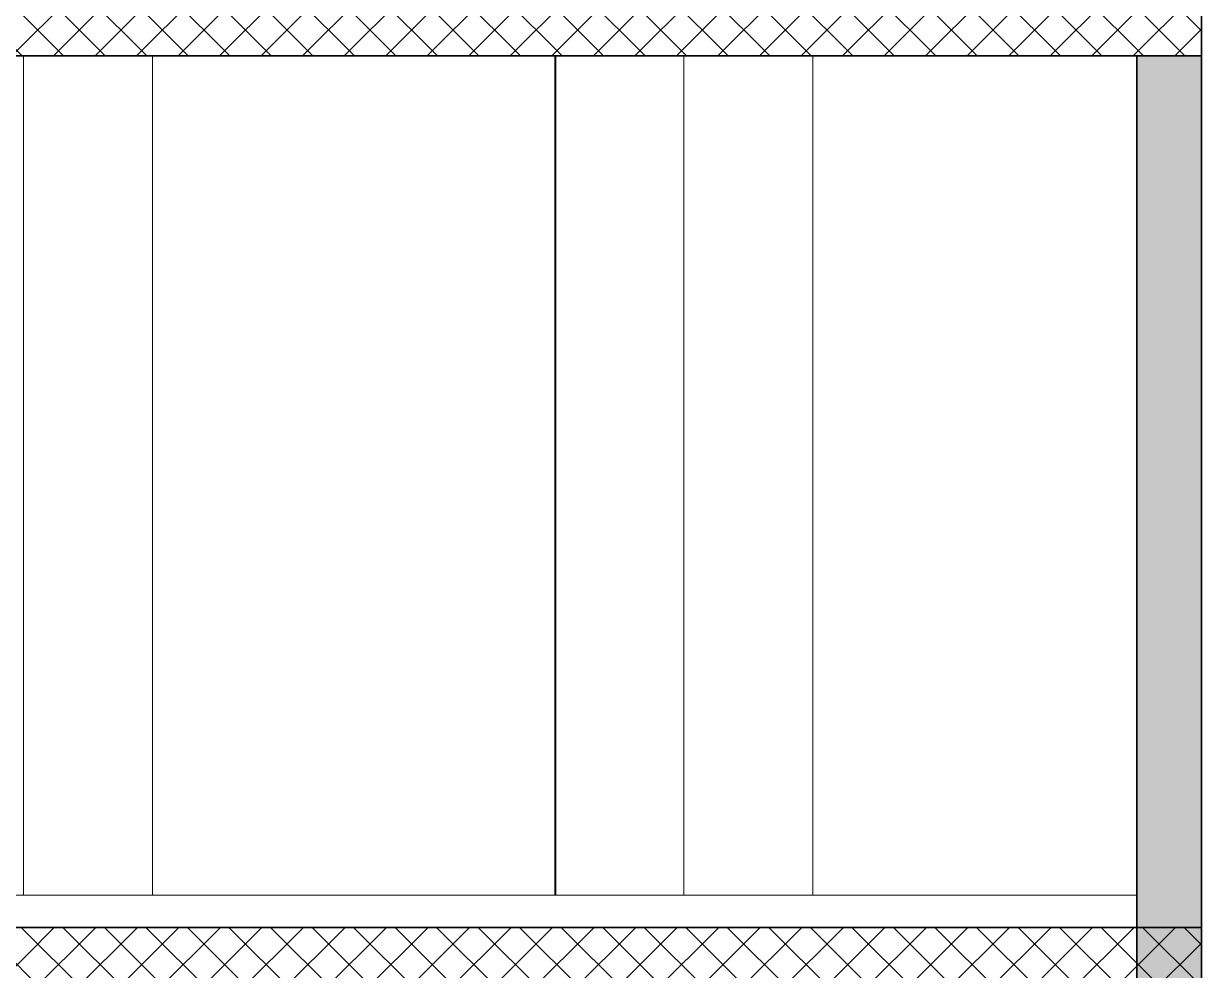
# Model space of a CAD drawing. Header units: millimetres. Extents: x -15634 to 67596, y -3027 to 55843.
# Drawn here: x 40494 to 44144, y 46762 to 49696 of the extents above; entities that cross this region are included whole.
import ezdxf

# ---------------------------------------------------------------- set-up
doc = ezdxf.new("R2010")
doc.units = ezdxf.units.MM
doc.header["$MEASUREMENT"] = 0
doc.set_wipeout_variables(frame=1)
doc.linetypes.add('Wipeout_Contour', pattern=[1000, 0, -1000])
doc.layers.add('aaaa oxhakat', color=7, linetype='Continuous')
doc.layers.add('Structural - Bearing', color=7, linetype='Continuous')
for name, color, linetype, lineweight, true_color in [('aaaa oxhakat _Pen_No__82', 7, 'Continuous', 20, 0xaaaaaa), ('Structural - Bearing_Pen_No__61', 7, 'Continuous', 20, 0x6a6a6a), ('Structural - Bearing_Pen_No__82', 7, 'Continuous', 20, 0xaaaaaa)]:
    doc.layers.add(name, color=color, linetype=linetype, lineweight=lineweight, true_color=true_color)
for name, color, linetype, lineweight in [('Structural - Bearing_Pen_No__1', 7, 'Continuous', 13), ('Structural - Bearing_Pen_No__101', 252, 'Continuous', 13), ('Structural - Bearing_Pen_No__7', 7, 'Continuous', 35)]:
    doc.layers.add(name, color=color, linetype=linetype, lineweight=lineweight)
pattern_1 = [(45, (0, 0), (-64.34671, 64.34671), []), (135, (0, 0), (64.34671, 64.34671), [])]

msp = doc.modelspace()

# ---------------------------------------------------------------- linework, layer by layer
at = {"layer": 'Structural - Bearing_Pen_No__1', "color": 7, "linetype": 'Continuous', "lineweight": 13}
msp.add_line((44144.4, 46895.6), (44144.4, 49595.6), dxfattribs=at)

# ---------------------------------------------------------------- wipeouts: each hides what was drawn before it
at = {"color": 254, "linetype": 'Wipeout_Contour', "lineweight": 0, "ltscale": 259717.871687}
msp.add_wipeout([(42940.5, 46895.6), (43944.4, 46895.6), (43944.4, 49595.6), (42940.5, 49595.6)], dxfattribs=at).dxf.layer = 'Structural - Bearing'

# ---------------------------------------------------------------- next in the draw order: hatches: boundary and pattern name
at = {"layer": 'Structural - Bearing_Pen_No__101', "linetype": 'Continuous', "lineweight": 13}
for points in [[(44144.4, 46895.6), (44144.4, 49595.6), (43944.4, 49595.6), (43944.4, 46895.6)], [(44144.4, 43995.6), (44144.4, 46895.6), (43944.4, 46895.6), (43944.4, 43995.6)]]:
    msp.add_hatch(color=252, dxfattribs=at).paths.add_polyline_path(points)

# ---------------------------------------------------------------- next in the draw order: linework, layer by layer
at = {"layer": 'Structural - Bearing_Pen_No__1', "color": 7, "linetype": 'Continuous', "lineweight": 13}
for p, q in [((43944.4, 46895.6), (43944.4, 49595.6)), ((43944.4, 43995.6), (43944.4, 46895.6))]:
    msp.add_line(p, q, dxfattribs=at)
at = {"layer": 'Structural - Bearing_Pen_No__7', "color": 7, "linetype": 'Continuous', "lineweight": 35, "flags": 128}
for points in [[(44144.4, 46895.6), (44144.4, 49595.6), (43944.4, 49595.6), (43944.4, 46895.6)], [(44144.4, 43995.6), (44144.4, 46895.6), (43944.4, 46895.6), (43944.4, 43995.6)]]:
    msp.add_lwpolyline(points, close=True, dxfattribs=at)

# ---------------------------------------------------------------- next in the draw order: wipeouts: each hides what was drawn before it
at = {"color": 254, "linetype": 'Wipeout_Contour', "lineweight": 0, "ltscale": 257843.613406}
msp.add_wipeout([(42540.5, 46895.6), (42940.5, 46895.6), (42940.5, 49595.6), (42540.5, 49595.6)], dxfattribs=at).dxf.layer = 'aaaa oxhakat'

# ---------------------------------------------------------------- next in the draw order: linework, layer by layer
at = {"layer": 'aaaa oxhakat _Pen_No__82', "color": 253, "linetype": 'Continuous', "lineweight": 20, "true_color": 0xaaaaaa}
msp.add_line((42940.5, 46995.6), (42940.5, 49595.6), dxfattribs=at)

# ---------------------------------------------------------------- next in the draw order: wipeouts: each hides what was drawn before it
at = {"color": 254, "linetype": 'Wipeout_Contour', "lineweight": 0, "ltscale": 256785.278368}
msp.add_wipeout([(42140.5, 46895.6), (42540.5, 46895.6), (42540.5, 49595.6), (42140.5, 49595.6)], dxfattribs=at).dxf.layer = 'aaaa oxhakat'

# ---------------------------------------------------------------- next in the draw order: linework, layer by layer
at = {"layer": 'aaaa oxhakat _Pen_No__82', "color": 253, "linetype": 'Continuous', "lineweight": 20, "true_color": 0xaaaaaa}
msp.add_line((42540.5, 49595.6), (42540.5, 46995.6), dxfattribs=at)

# ---------------------------------------------------------------- next in the draw order: wipeouts: each hides what was drawn before it
at = {"color": 254, "linetype": 'Wipeout_Contour', "lineweight": 0, "ltscale": 254631.696708}
msp.add_wipeout([(42140.5, 49595.6), (40894.4, 49595.6), (40894.4, 46895.6), (42140.5, 46895.6)], dxfattribs=at).dxf.layer = 'Structural - Bearing'

# ---------------------------------------------------------------- next in the draw order: linework, layer by layer
at = {"layer": 'aaaa oxhakat _Pen_No__82', "color": 253, "linetype": 'Continuous', "lineweight": 20, "true_color": 0xaaaaaa}
msp.add_line((42140.5, 46995.6), (42140.5, 49595.6), dxfattribs=at)
at = {"layer": 'Structural - Bearing_Pen_No__82', "color": 253, "linetype": 'Continuous', "lineweight": 20, "true_color": 0xaaaaaa}
msp.add_line((42144, 46995.6), (42144, 49595.6), dxfattribs=at)

# ---------------------------------------------------------------- next in the draw order: wipeouts: each hides what was drawn before it
at = {"color": 254, "linetype": 'Wipeout_Contour', "lineweight": 0, "ltscale": 252490.008436}
msp.add_wipeout([(40494.4, 46895.6), (40894.4, 46895.6), (40894.4, 49595.6), (40494.4, 49595.6)], dxfattribs=at).dxf.layer = 'aaaa oxhakat'

# ---------------------------------------------------------------- next in the draw order: hatches: boundary and pattern name
at = {"layer": 'Structural - Bearing_Pen_No__1', "linetype": 'Continuous', "lineweight": 13}
h = msp.add_hatch(dxfattribs=at)
h.set_pattern_fill('CONCRETE_BLOCK', style=0, pattern_type=2)
h.set_pattern_definition(pattern_1)
h.paths.add_polyline_path([(44144.4, 49595.6), (44144.4, 49795.6), (-655.6, 49795.6), (-655.6, 49595.6)])
h = msp.add_hatch(dxfattribs=at)
h.set_pattern_fill('CONCRETE_BLOCK', style=0, pattern_type=2)
h.set_pattern_definition(pattern_1)
h.paths.add_polyline_path([(-655.6, 46695.6), (44144.4, 46695.6), (44144.4, 46895.6), (-655.6, 46895.6)])

# ---------------------------------------------------------------- next in the draw order: linework, layer by layer
at = {"layer": 'aaaa oxhakat _Pen_No__82', "color": 253, "linetype": 'Continuous', "lineweight": 20, "true_color": 0xaaaaaa}
for p, q in [((40494.4, 46995.6), (40494.4, 49595.6)), ((40894.4, 46995.6), (40894.4, 49595.6))]:
    msp.add_line(p, q, dxfattribs=at)
at = {"layer": 'Structural - Bearing_Pen_No__1', "color": 7, "linetype": 'Continuous', "lineweight": 13}
for p, q in [((-655.6, 49595.6), (44144.4, 49595.6)), ((39714.4, 46895.6), (43944.4, 46895.6))]:
    msp.add_line(p, q, dxfattribs=at)
at = {"layer": 'Structural - Bearing_Pen_No__61', "color": 251, "linetype": 'Continuous', "lineweight": 20, "true_color": 0x6a6a6a}
msp.add_lwpolyline([(39714.4, 46995.6), (43944.4, 46995.6)], dxfattribs=at)
at = {"layer": 'Structural - Bearing_Pen_No__7', "color": 7, "linetype": 'Continuous', "lineweight": 35, "flags": 128}
for points in [[(44144.4, 49595.6), (44144.4, 49795.6), (-655.6, 49795.6), (-655.6, 49595.6)], [(-655.6, 46695.6), (44144.4, 46695.6), (44144.4, 46895.6), (-655.6, 46895.6)]]:
    msp.add_lwpolyline(points, close=True, dxfattribs=at)

doc.saveas('drawing.dxf')
